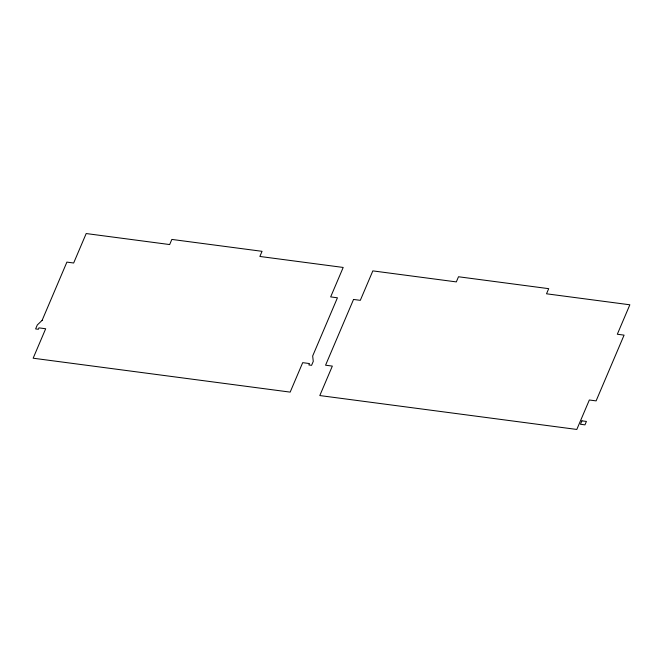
<?xml version="1.0" encoding="UTF-8"?>
<svg xmlns="http://www.w3.org/2000/svg" width="663" height="663" viewBox="0 0 663 663"><rect width="100%" height="100%" fill="white"/><g stroke="black" fill="none" stroke-linecap="round" stroke-linejoin="round"><path stroke-width="0.99" d="M42.109 320.37L66.897 262.109L73.659 263.004L86.19 233.55L169.662 244.556L171.85 239.426L262.051 251.318L259.871 256.457L343.194 267.446L330.663 296.9L337.434 297.795L312.671 355.99L313.267 361.368L311.585 365.321L308.859 364.957L309.455 363.548L302.693 362.661L290.162 392.115L33.15 358.211L45.681 328.757L38.951 327.87L38.355 329.279L35.62 328.923L37.302 324.969L42.167 320.312M353.545 299.452L325.566 365.205L332.337 366.1L319.806 395.554L576.81 429.45L589.341 399.996L596.103 400.891L624.082 335.13L617.319 334.243L629.85 304.789L546.519 293.8L548.707 288.662L458.506 276.761L456.318 281.899L372.838 270.885L360.307 300.339L353.545 299.452M581.907 420.839L580.448 424.262L584.957 424.859L586.415 421.436L581.907 420.839"/></g></svg>
